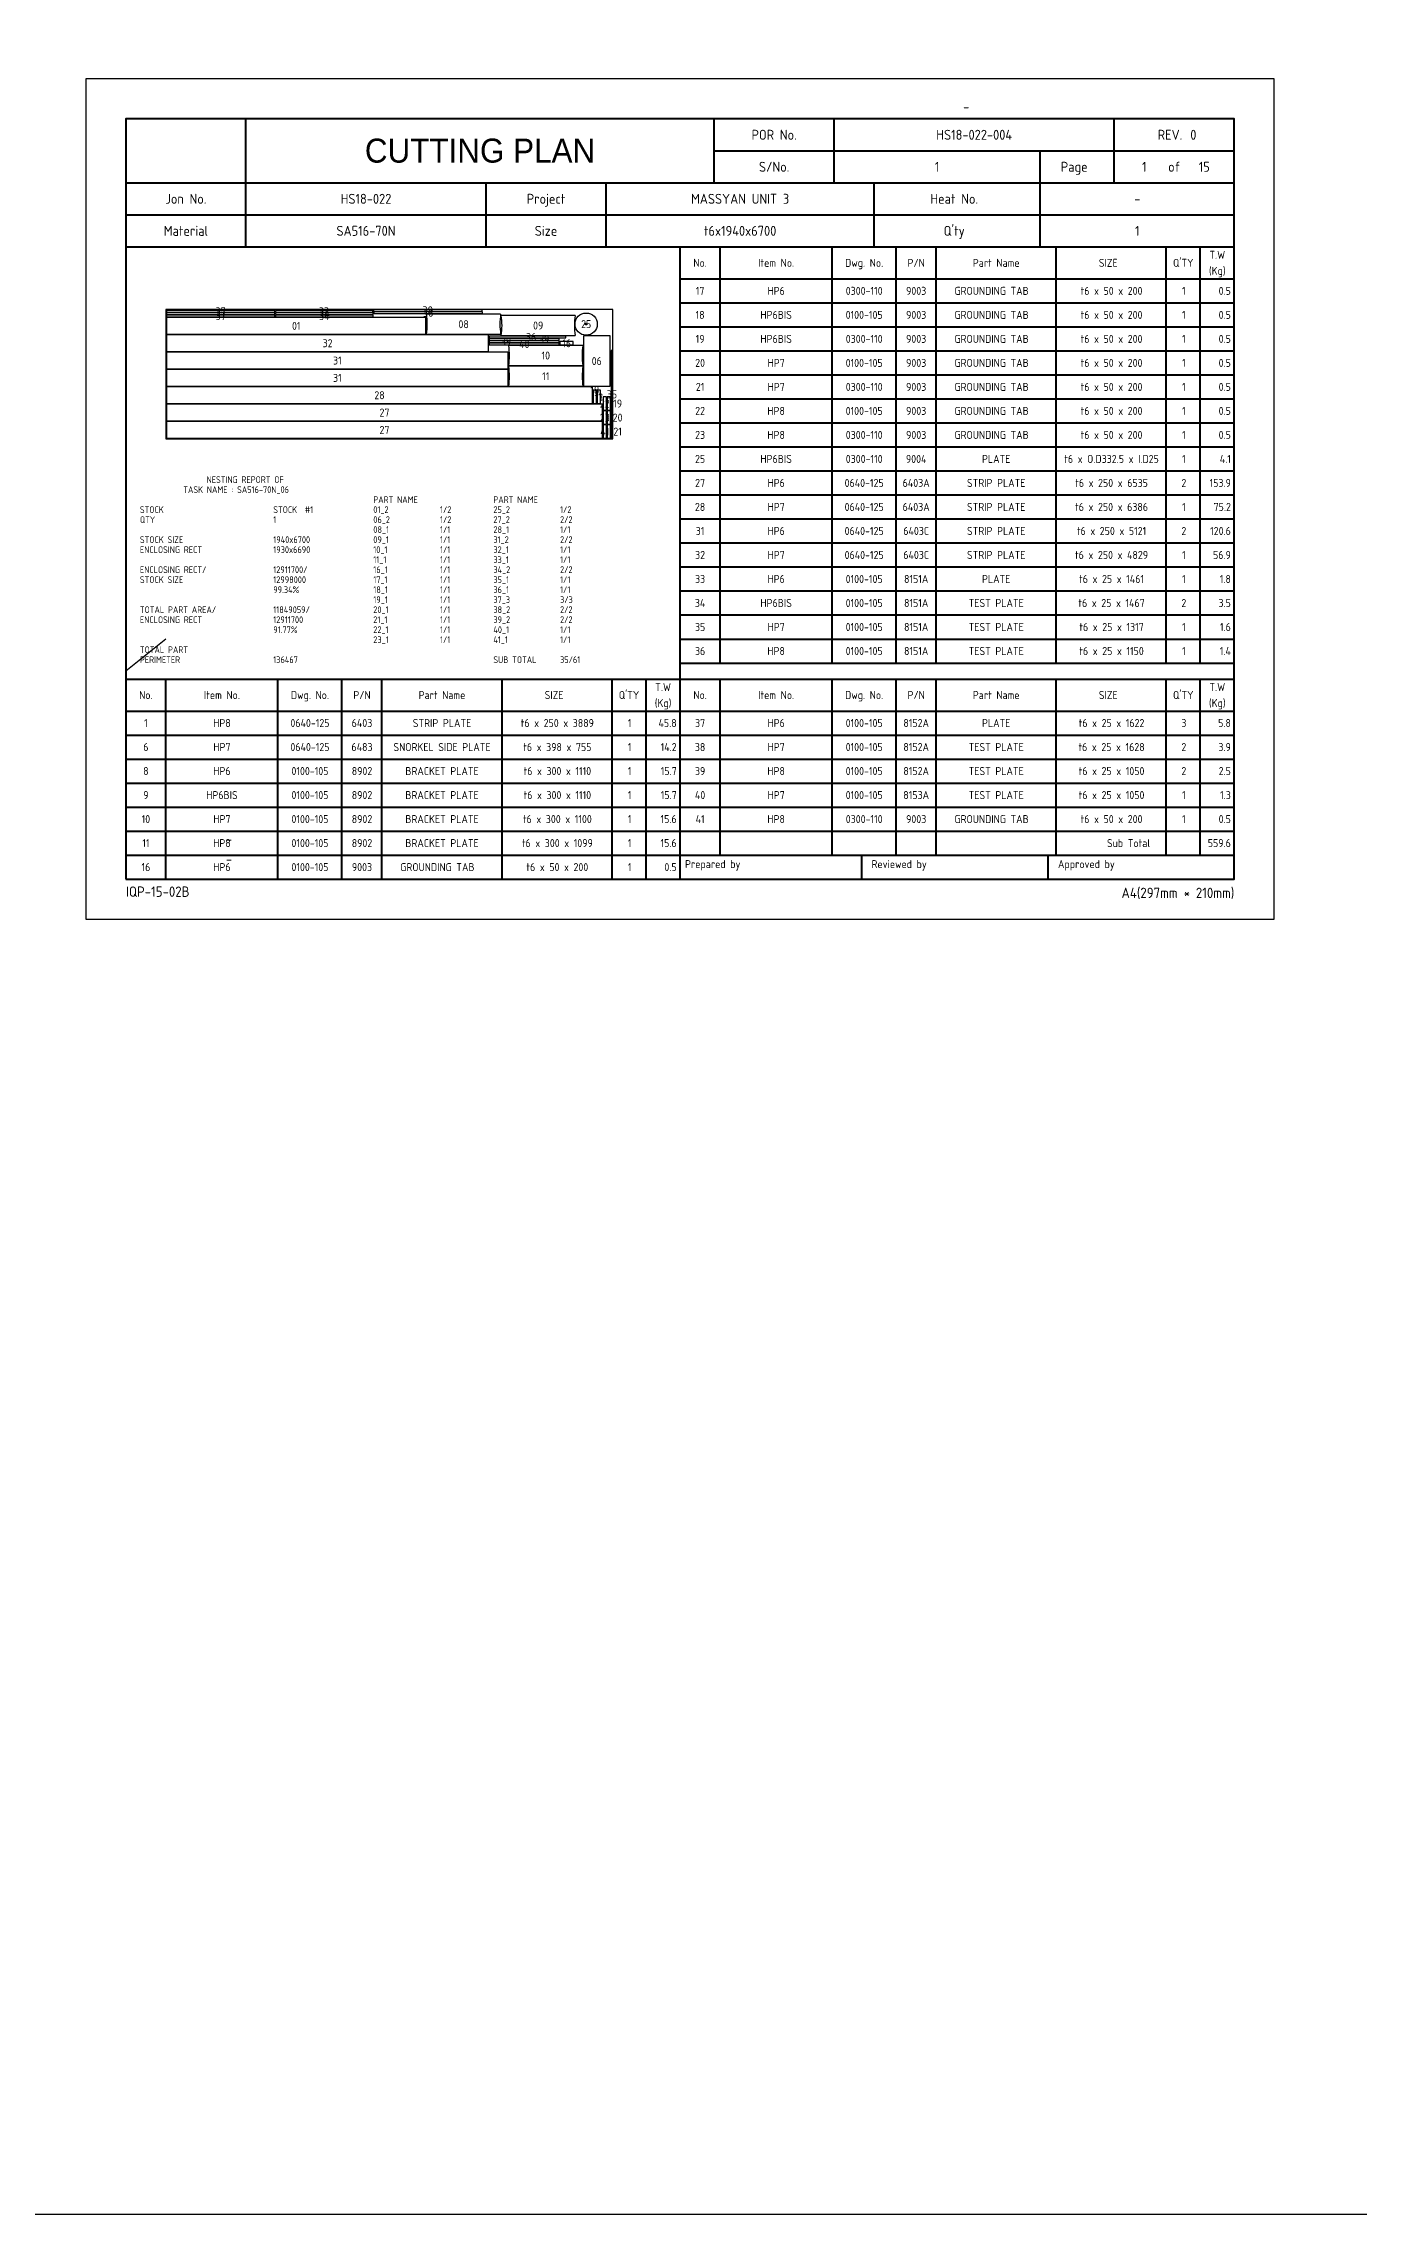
# Model space of a CAD drawing. Header units: millimetres. Extents: x -47360 to 661737, y -45870 to 354580.
# Drawn here: x 499363 to 519084, y -19423 to 13130 of the extents above; entities that cross this region are included whole.
import ezdxf
from ezdxf.enums import TextEntityAlignment as Align

# ---------------------------------------------------------------- set-up
doc = ezdxf.new("R2010")
doc.units = ezdxf.units.MM
doc.header["$LTSCALE"] = 10
doc.linetypes.add('PHANTOM', pattern=[63.5, 31.75, -6.35, 6.35, -6.35, 6.35, -6.35])
for name, color, linetype in [('$ENCL_RECT_RESERVED_LAYER$', 4, 'PHANTOM'), ('01_2  006x3889x250', 7, 'Continuous'), ('06_2  006x755x398', 7, 'Continuous'), ('08_1__006X1110X300', 7, 'Continuous'), ('09_1__006X1110X300', 7, 'Continuous'), ('10_1__006X1110X300', 7, 'Continuous'), ('11_1__006X1110X300', 7, 'Continuous'), ('16_1  006x200x50', 7, 'Continuous'), ('17_1  006x200x50', 7, 'Continuous'), ('18_1  006x200x50', 7, 'Continuous'), ('19_1  006x200x50', 7, 'Continuous'), ('20_1  006x200x50', 7, 'Continuous'), ('21_1  006x200x50', 7, 'Continuous'), ('22_1  006x200x50', 7, 'Continuous'), ('23_1  006x200x50', 7, 'Continuous'), ('25_2  006xO.D332.5xI.D25', 7, 'Continuous'), ('27_2  006x6535x250', 7, 'Continuous'), ('28_1  006x6386x250', 7, 'Continuous'), ('31_2  006x5121x250', 7, 'Continuous'), ('32_1  006x4829x250', 7, 'Continuous'), ('33_1  006x1461x25', 7, 'Continuous'), ('34_2  006x1467x25', 7, 'Continuous'), ('35_1  006x1317x25', 7, 'Continuous'), ('36_1  006x1150x25', 7, 'Continuous'), ('37_3  006x1622x25', 7, 'Continuous'), ('38_2  006x1628x25', 7, 'Continuous'), ('39_2  006x1050x25', 7, 'Continuous'), ('40_1  006x1050x25', 7, 'Continuous'), ('41_1  006x200x50', 7, 'Continuous'), ('PART-LABEL', 6, 'Continuous'), ('STOCK', 3, 'Continuous'), ('SUMMARY', 4, 'Continuous'), ('T', 2, 'Continuous')]:
    doc.layers.add(name, color=color, linetype=linetype)
doc.layers.add('PAGE', color=9, linetype='Continuous', plot=False)
doc.layers.add('TITLE', color=15, linetype='Continuous', lineweight=40)
doc.styles.get("Standard").update_dxf_attribs({"font": 'isocp2.shx', "bigfont": 'whgtxt.shx'})

# ---------------------------------------------------------------- blocks, each defined once
blk = doc.blocks.new('CP00')
at = {"layer": 'PAGE'}
blk.add_line((20, 70), (10, 62), dxfattribs=at)
blk.add_lwpolyline([(0, 0), (297, 0), (297, 210), (0, 210)], close=True, dxfattribs=at)
at = {"layer": 'TITLE'}
for p, q in [((40, 184), (40, 200)), ((157, 184), (157, 200)), ((10, 184), (287, 184)), ((10, 168), (287, 168)), ((10, 60), (287, 60)), ((148.5, 16), (287, 16))]:
    blk.add_line(p, q, dxfattribs=at)
at = {"layer": 'TITLE', "color": 8}
for p, q in [((187, 184), (187, 200)), ((257, 184), (257, 192)), ((40, 168), (40, 184)), ((130, 168), (130, 184)), ((238.5, 168), (238.5, 184)), ((10, 176), (287, 176)), ((20, 10), (20, 60)), ((48, 10), (48, 60)), ((64, 10), (64, 60)), ((74, 10), (74, 60)), ((104, 10), (104, 60)), ((131.5, 10), (131.5, 60)), ((140, 10), (140, 60)), ((158.5, 16), (158.5, 60)), ((186.5, 16), (186.5, 60)), ((202.5, 16), (202.5, 60)), ((212.5, 16), (212.5, 60)), ((242.5, 16), (242.5, 60)), ((270, 16), (270, 60)), ((278.5, 16), (278.5, 60)), ((10, 52), (287, 52)), ((10, 46), (287, 46)), ((10, 40), (287, 40)), ((10, 34), (287, 34)), ((10, 28), (287, 28)), ((10, 22), (287, 22)), ((10, 16), (148.5, 16)), ((193.8, 16), (193.8, 10)), ((240.4, 16), (240.4, 10))]:
    blk.add_line(p, q, dxfattribs=at)
at = {"layer": 'TITLE', "color": 9}
for p, q in [((257, 192), (257, 200)), ((157, 192), (287, 192)), ((238.5, 184), (238.5, 192)), ((100, 168), (100, 184)), ((197, 168), (197, 184)), ((148.5, 10), (148.5, 60))]:
    blk.add_line(p, q, dxfattribs=at)
at = {"layer": 'TITLE', "color": 15}
blk.add_lwpolyline([(10, 10), (287, 10), (287, 200), (10, 200)], close=True, dxfattribs=at)
at = {"layer": 'PAGE', "color": 2}
blk.add_attdef('ATT_NESTINGPLANNO', text='', height=2.5, dxfattribs=at).set_placement((220, 203), align=Align.MIDDLE_CENTER)
for tag, p in [('ATT_OWNERITEMNO', (35, 7.09)), ('ATT_PARTNAME', (35, 2.09))]:
    blk.add_attdef(tag, text='', height=2.5, dxfattribs=at).set_placement(p, align=Align.MIDDLE_LEFT)
at = {"layer": 'TITLE', "color": 2}
for s, height, p in [('POR No.', 2.5, (172, 196)), ('S/No.', 2.5, (172, 188)), ('Page', 2.5, (247, 188)), ('of', 2.5, (272, 188)), ('Jon No.', 2.5, (25, 180)), ('Project', 2.5, (115, 180)), ('Heat No.', 2.5, (217, 180)), ('-', 2.5, (262.75, 180)), ("Q'ty", 2.5, (217, 172)), ('Material', 2.5, (25, 172)), ('Size', 2.5, (115, 172)), ('No.', 2, (15, 56)), ('Item No.', 2, (34, 56)), ('Dwg. No.', 2, (56, 56)), ('P/N', 2, (69, 56)), ('Part Name', 2, (89, 56)), ('SIZE', 2, (117, 56)), ("Q'TY", 2, (135.75, 56)), ('(Kg)', 2, (144.25, 54)), ('T.W', 2, (144.25, 58)), ('No.', 2, (153.5, 56)), ('Item No.', 2, (172.5, 56)), ('Dwg. No.', 2, (194.5, 56)), ('P/N', 2, (207.5, 56)), ('Part Name', 2, (227.5, 56)), ('SIZE', 2, (255.5, 56)), ("Q'TY", 2, (274.25, 56)), ('(Kg)', 2, (282.75, 54)), ('T.W', 2, (282.75, 58))]:
    blk.add_text(s, height=height, dxfattribs=at).set_placement(p, align=Align.MIDDLE_CENTER)
blk.add_text('REV.', height=2.5, dxfattribs=at).set_placement((274, 196), align=Align.MIDDLE_RIGHT)
blk.add_text('0', height=2.5, dxfattribs=at).set_placement((276, 196), align=Align.MIDDLE_LEFT)
for s, height, p in [('Prepared by', 2, (149.73, 12.75)), ('Reviewed by', 2, (196.33, 12.75)), ('Approved by', 2, (242.93, 12.75)), ('IQP-15-02B', 2.594, (10, 5.57))]:
    blk.add_text(s, height=height, dxfattribs=at).set_placement(p)
blk.add_text('A4(297mm * 210mm)', height=2.5936, dxfattribs=at).set_placement((287, 5.26), align=Align.RIGHT)
at = {"layer": 'TITLE', "color": 3, "insert": (98.5, 192), "char_height": 6, "width": 59.896, "attachment_point": 5}
blk.add_mtext('{\\fHYHeadLine-Medium|b0|i0|c129|p18;CUTTING PLAN}', dxfattribs=at)
at = {"layer": 'TITLE', "color": 2}
for tag, height, p in [('ATT_PORNO', 2.5, (222, 196)), ('ATT_CUTTINGPLANNO', 2.5, (212.75, 188)), ('ATT_PAGENO', 2.5, (264.5, 188)), ('ATT_PAGESUBTOTAL', 2.5, (279.5, 188)), ('ATT_WONO', 2.5, (70, 180)), ('ATT_PROJECT', 2.5, (163.5, 180)), ('ATT_PORWEIGHT', 2, (278.5, 89)), ('ATT_NETWEIGHT', 2, (278.5, 83)), ('ATT_SAVEWEIGHT', 2, (278.5, 77)), ('ATT_SCRAPWEIGHT', 2, (278.5, 71)), ('ATT_CUTTING', 2, (278.5, 65))]:
    blk.add_attdef(tag, text='', height=height, dxfattribs=at).set_placement(p, align=Align.MIDDLE_CENTER)
at = {"layer": 'TITLE', "color": 3}
for tag, p in [('ATT_MATERIAL', (70, 172)), ('ATT_SIZE', (163.5, 172)), ('ATT_QTY', (262.75, 172))]:
    blk.add_attdef(tag, text='', height=2.5, dxfattribs=at).set_placement(p, align=Align.MIDDLE_CENTER)

msp = doc.modelspace()

# ---------------------------------------------------------------- linework, layer by layer
at = {"layer": '$ENCL_RECT_RESERVED_LAYER$'}
msp.add_lwpolyline([(501210, 7210), (507900, 7210), (507900, 9140), (501210, 9140)], close=True, dxfattribs=at)
at = {"layer": '01_2  006x3889x250'}
for p, q in [((505099, 9020), (501210, 9020)), ((501210, 9020), (501210, 8770)), ((505099, 8770), (505099, 9020)), ((501210, 8770), (505099, 8770))]:
    msp.add_line(p, q, dxfattribs=at)
at = {"layer": '06_2  006x755x398'}
for p, q in [((507461.49, 8745), (507461.49, 7990)), ((507859.49, 8745), (507461.49, 8745)), ((507859.49, 7990), (507859.49, 8745)), ((507461.49, 7990), (507859.49, 7990))]:
    msp.add_line(p, q, dxfattribs=at)
at = {"layer": '08_1__006X1110X300'}
for p, q in [((506219.25, 9070), (505109.25, 9070)), ((505109.25, 8770), (506219.25, 8770))]:
    msp.add_line(p, q, dxfattribs=at)
for centre, start, end in [((504047.79, 8920), 351.956472, 8.043528), ((507280.7, 8920), 171.956472, 188.043528)]:
    msp.add_arc(centre, 1072, start, end, dxfattribs=at)
at = {"layer": '09_1__006X1110X300'}
for p, q in [((507337.24, 9050.07), (506227.24, 9050.07)), ((506227.23, 8750.07), (507337.24, 8750.07))]:
    msp.add_line(p, q, dxfattribs=at)
for centre, start, end in [((505345.37, 8900.07), 350.34638, 9.653015), ((508219.1, 8900.07), 170.346985, 189.65362)]:
    msp.add_arc(centre, 894.53, start, end, dxfattribs=at)
at = {"layer": '10_1__006X1110X300'}
for p, q in [((507451.25, 8600), (506341.25, 8600.07)), ((506341.23, 8300.07), (507451.23, 8300))]:
    msp.add_line(p, q, dxfattribs=at)
for centre, start, end in [((505241.43, 8450.13), 352.230238, 7.763106), ((508551.06, 8449.94), 172.230238, 187.763106)]:
    msp.add_arc(centre, 1110, start, end, dxfattribs=at)
at = {"layer": '11_1__006X1110X300'}
for p, q in [((507451.22, 8290), (506341.22, 8290)), ((506341.22, 7990), (507451.22, 7990))]:
    msp.add_line(p, q, dxfattribs=at)
for centre, start, end in [((505144.58, 8140), 352.855156, 7.144844), ((508647.85, 8140), 172.855156, 187.144844)]:
    msp.add_arc(centre, 1206, start, end, dxfattribs=at)
at = {"layer": '16_1  006x200x50'}
for p, q in [((507309, 8660.02), (507109, 8660.02)), ((507109, 8660.02), (507109, 8610.02)), ((507109, 8610.02), (507309, 8610.02)), ((507309, 8610.02), (507309, 8660.02))]:
    msp.add_line(p, q, dxfattribs=at)
at = {"layer": '17_1  006x200x50'}
for p, q in [((507666, 7930), (507666, 7730)), ((507716, 7930), (507666, 7930)), ((507716, 7730), (507716, 7930)), ((507666, 7730), (507716, 7730))]:
    msp.add_line(p, q, dxfattribs=at)
at = {"layer": '18_1  006x200x50'}
for p, q in [((507606, 7930), (507606, 7730)), ((507656, 7930), (507606, 7930)), ((507656, 7730), (507656, 7930)), ((507606, 7730), (507656, 7730))]:
    msp.add_line(p, q, dxfattribs=at)
at = {"layer": '19_1  006x200x50'}
for p, q in [((507865, 7830), (507815, 7830)), ((507815, 7830), (507815, 7630)), ((507865, 7630), (507865, 7830)), ((507815, 7630), (507865, 7630))]:
    msp.add_line(p, q, dxfattribs=at)
at = {"layer": '20_1  006x200x50'}
for p, q in [((507865, 7620), (507815, 7620)), ((507815, 7620), (507815, 7420)), ((507865, 7420), (507865, 7620)), ((507815, 7420), (507865, 7420))]:
    msp.add_line(p, q, dxfattribs=at)
at = {"layer": '21_1  006x200x50'}
for p, q in [((507865, 7410), (507815, 7410)), ((507815, 7410), (507815, 7210)), ((507815, 7210), (507865, 7210)), ((507865, 7210), (507865, 7410))]:
    msp.add_line(p, q, dxfattribs=at)
at = {"layer": '22_1  006x200x50'}
for p, q in [((507805, 7830), (507755, 7830)), ((507755, 7830), (507755, 7630)), ((507805, 7630), (507805, 7830)), ((507755, 7630), (507805, 7630))]:
    msp.add_line(p, q, dxfattribs=at)
at = {"layer": '23_1  006x200x50'}
for p, q in [((507805, 7620), (507755, 7620)), ((507755, 7620), (507755, 7420)), ((507805, 7420), (507805, 7620)), ((507755, 7420), (507805, 7420))]:
    msp.add_line(p, q, dxfattribs=at)
at = {"layer": '25_2  006xO.D332.5xI.D25'}
for radius in [166.25, 12.5]:
    msp.add_circle((507501.64, 8921.25), radius, dxfattribs=at)
at = {"layer": '27_2  006x6535x250'}
for p, q in [((507745, 7720), (501210, 7720)), ((501210, 7720), (501210, 7470)), ((507745, 7470), (507745, 7720)), ((501210, 7470), (507745, 7470)), ((507745, 7460), (501210, 7460)), ((501210, 7460), (501210, 7210)), ((501210, 7210), (507745, 7210)), ((507745, 7210), (507745, 7460))]:
    msp.add_line(p, q, dxfattribs=at)
at = {"layer": '28_1  006x6386x250'}
for p, q in [((507596, 7980), (501210, 7980)), ((501210, 7980), (501210, 7730)), ((507596, 7730), (507596, 7980)), ((501210, 7730), (507596, 7730))]:
    msp.add_line(p, q, dxfattribs=at)
at = {"layer": '31_2  006x5121x250'}
for p, q in [((506331, 8500), (501210, 8500)), ((501210, 8500), (501210, 8250)), ((506331, 8250), (506331, 8500)), ((501210, 8250), (506331, 8250)), ((506331, 8240), (501210, 8240)), ((501210, 8240), (501210, 7990)), ((506331, 7990), (506331, 8240)), ((501210, 7990), (506331, 7990))]:
    msp.add_line(p, q, dxfattribs=at)
at = {"layer": '32_1  006x4829x250'}
for p, q in [((506039, 8760), (501210, 8760)), ((501210, 8760), (501210, 8510)), ((501210, 8510), (506039, 8510)), ((506039, 8510), (506039, 8760))]:
    msp.add_line(p, q, dxfattribs=at)
at = {"layer": '33_1  006x1461x25'}
for p, q in [((504303, 9125), (502842, 9125)), ((502842, 9125), (502842, 9100)), ((504303, 9100), (504303, 9125)), ((502842, 9100), (504303, 9100))]:
    msp.add_line(p, q, dxfattribs=at)
at = {"layer": '34_2  006x1467x25'}
for p, q in [((504309, 9090), (502842, 9090)), ((502842, 9090), (502842, 9065)), ((502842, 9065), (504309, 9065)), ((504309, 9055), (502842, 9055)), ((502842, 9055), (502842, 9030)), ((502842, 9030), (504309, 9030)), ((504309, 9065), (504309, 9090)), ((504309, 9030), (504309, 9055))]:
    msp.add_line(p, q, dxfattribs=at)
at = {"layer": '35_1  006x1317x25'}
for p, q in [((507875, 8527), (507875, 7210)), ((507900, 8527), (507875, 8527)), ((507900, 7210), (507900, 8527)), ((507875, 7210), (507900, 7210))]:
    msp.add_line(p, q, dxfattribs=at)
at = {"layer": '36_1  006x1150x25'}
for p, q in [((507199, 8740.07), (506049, 8740.07)), ((506049, 8740.07), (506049, 8715.07)), ((506049, 8715.07), (507199, 8715.07)), ((507199, 8715.07), (507199, 8740.07))]:
    msp.add_line(p, q, dxfattribs=at)
at = {"layer": '37_3  006x1622x25'}
for p, q in [((502832, 9125), (501210, 9125)), ((501210, 9125), (501210, 9100)), ((502832, 9100), (502832, 9125)), ((501210, 9100), (502832, 9100)), ((502832, 9090), (501210, 9090)), ((501210, 9090), (501210, 9065)), ((501210, 9065), (502832, 9065)), ((502832, 9055), (501210, 9055)), ((501210, 9055), (501210, 9030)), ((501210, 9030), (502832, 9030)), ((502832, 9065), (502832, 9090)), ((502832, 9030), (502832, 9055))]:
    msp.add_line(p, q, dxfattribs=at)
at = {"layer": '38_2  006x1628x25'}
for p, q in [((505941, 9140), (504313, 9140)), ((504313, 9140), (504313, 9115)), ((504313, 9115), (505941, 9115)), ((505941, 9115), (505941, 9140)), ((505947, 9105), (504319, 9105)), ((504319, 9105), (504319, 9080)), ((504319, 9080), (505947, 9080)), ((505947, 9080), (505947, 9105))]:
    msp.add_line(p, q, dxfattribs=at)
at = {"layer": '39_2  006x1050x25'}
for p, q in [((507099, 8705.07), (506049, 8705.07)), ((506049, 8705.07), (506049, 8680.07)), ((506049, 8680.07), (507099, 8680.07)), ((507099, 8670.07), (506049, 8670.07)), ((506049, 8670.07), (506049, 8645.07)), ((506049, 8645.07), (507099, 8645.07)), ((507099, 8680.07), (507099, 8705.07)), ((507099, 8645.07), (507099, 8670.07))]:
    msp.add_line(p, q, dxfattribs=at)
at = {"layer": '40_1  006x1050x25'}
for p, q in [((507099, 8635.07), (506049, 8635.07)), ((506049, 8635.07), (506049, 8610.07)), ((506049, 8610.07), (507099, 8610.07)), ((507099, 8610.07), (507099, 8635.07))]:
    msp.add_line(p, q, dxfattribs=at)
at = {"layer": '41_1  006x200x50'}
for p, q in [((507805, 7410), (507755, 7410)), ((507755, 7410), (507755, 7210)), ((507755, 7210), (507805, 7210)), ((507805, 7210), (507805, 7410))]:
    msp.add_line(p, q, dxfattribs=at)
at = {"layer": 'STOCK'}
msp.add_lwpolyline([(501200, 7200), (507900, 7200), (507900, 9140), (501200, 9140)], close=True, dxfattribs=at)
at = {"layer": 'T'}
msp.add_lwpolyline([(475137.49, 263947.79), (597933.7, 263947.79), (597933.7, -19423.43), (475137.49, -19423.43)], close=True, dxfattribs=at)
at = {"layer": 'TITLE'}
for p, q in [((508910, 3600), (508910, 10080)), ((508910, 3840), (517220, 3840))]:
    msp.add_line(p, q, dxfattribs=at)
at = {"layer": 'TITLE', "color": 8}
for p, q in [((509510, 3840), (509510, 10080)), ((511190, 3840), (511190, 10080)), ((512150, 3840), (512150, 10080)), ((512750, 3840), (512750, 10080)), ((514550, 3840), (514550, 10080)), ((516200, 3840), (516200, 10080)), ((516710, 3840), (516710, 10080)), ((508910, 9600), (517220, 9600)), ((508910, 9240), (517220, 9240)), ((508910, 8880), (517220, 8880)), ((508910, 8520), (517220, 8520)), ((508910, 8160), (517220, 8160)), ((508910, 7800), (517220, 7800)), ((508910, 7440), (517220, 7440)), ((508910, 7080), (517220, 7080)), ((508910, 6720), (517220, 6720)), ((508910, 6360), (517220, 6360)), ((508910, 6000), (517220, 6000)), ((508910, 5640), (517220, 5640)), ((508910, 5280), (517220, 5280)), ((508910, 4920), (517220, 4920)), ((508910, 4560), (517220, 4560)), ((508910, 4200), (517220, 4200))]:
    msp.add_line(p, q, dxfattribs=at)

# ---------------------------------------------------------------- block references
ref = msp.add_blockref('CP00', (500000, 0), dxfattribs=dict(xscale=60, yscale=60, zscale=60))
ref.add_attrib('ATT_WONO', 'HS18-022', dxfattribs={"layer": 'TITLE', "color": 2, "height": 150}).set_placement((504200, 10800), align=Align.MIDDLE_CENTER)
ref.add_attrib('ATT_PROJECT', 'MASSYAN UNIT 3', dxfattribs={"layer": 'TITLE', "color": 2, "height": 150}).set_placement((509810, 10800), align=Align.MIDDLE_CENTER)
ref.add_attrib('ATT_PORNO', 'HS18-022-004', dxfattribs={"layer": 'TITLE', "color": 2, "height": 150}).set_placement((513320, 11760), align=Align.MIDDLE_CENTER)
ref.add_attrib('ATT_OWNERITEMNO', '-', dxfattribs={"layer": 'PAGE', "color": 2, "height": 150}).set_placement((502100, 1200), align=Align.MIDDLE_LEFT)
ref.add_attrib('ATT_PARTNAME', '-', dxfattribs={"layer": 'PAGE', "color": 2, "height": 150}).set_placement((502100, 900), align=Align.MIDDLE_LEFT)
ref.add_attrib('ATT_MATERIAL', 'SA516-70N', dxfattribs={"layer": 'TITLE', "color": 3, "height": 150}).set_placement((504200, 10320), align=Align.MIDDLE_CENTER)
ref.add_attrib('ATT_SIZE', 't6x1940x6700', dxfattribs={"layer": 'TITLE', "color": 3, "height": 150}).set_placement((509810, 10320), align=Align.MIDDLE_CENTER)
ref.add_attrib('ATT_QTY', '1', dxfattribs={"layer": 'TITLE', "color": 3, "height": 150}).set_placement((515765, 10320), align=Align.MIDDLE_CENTER)
ref.add_attrib('ATT_NESTINGPLANNO', '-', dxfattribs={"layer": 'PAGE', "color": 2, "height": 150}).set_placement((513200, 12180), align=Align.MIDDLE_CENTER)
ref.add_attrib('ATT_CUTTINGPLANNO', '1', dxfattribs={"layer": 'TITLE', "color": 2, "height": 150}).set_placement((512765, 11280), align=Align.MIDDLE_CENTER)
ref.add_attrib('ATT_PAGENO', '1', dxfattribs={"layer": 'TITLE', "color": 2, "height": 150}).set_placement((515870, 11280), align=Align.MIDDLE_CENTER)
ref.add_attrib('ATT_PAGESUBTOTAL', '15', dxfattribs={"layer": 'TITLE', "color": 2, "height": 150}).set_placement((516770, 11280), align=Align.MIDDLE_CENTER)

# ---------------------------------------------------------------- texts
at = {"layer": 'PART-LABEL'}
for s, p in [('37', (502021, 9112.5)), ('37', (502021, 9077.5)), ('33', (503572.5, 9112.5)), ('34', (503575.5, 9077.5)), ('38', (505127, 9127.5)), ('38', (505133, 9092.5)), ('37', (502021, 9042.5)), ('01', (503154.5, 8895)), ('34', (503575.5, 9042.5)), ('08', (505664.25, 8920)), ('09', (506782.24, 8900.07)), ('25', (507501.64, 8921.25)), ('32', (503624.5, 8635)), ('39', (506300.06, 8657.57)), ('40', (506574, 8622.57)), ('36', (506676.36, 8727.57)), ('39', (506871.63, 8692.57)), ('10', (506896.24, 8450.03)), ('16', (507209, 8635.02)), ('31', (503770.5, 8375)), ('31', (503770.5, 8115)), ('11', (506896.22, 8140)), ('06', (507660.49, 8367.5)), ('28', (504403, 7855)), ('18', (507631, 7931.21)), ('17', (507691, 7816.14)), ('35', (507887.5, 7868.5)), ('27', (504477.5, 7595)), ('23', (507780, 7520)), ('22', (507780, 7730)), ('20', (507973.19, 7520)), ('19', (507973.19, 7730)), ('27', (504477.5, 7335)), ('41', (507780, 7310)), ('21', (507973.19, 7310))]:
    msp.add_text(s, height=120, dxfattribs=at).set_placement(p, align=Align.MIDDLE_CENTER)
at = {"layer": 'SUMMARY'}
for s, p in [('NESTING REPORT OF', (501810, 6540)), ('STOCK ', (500810, 6090)), ('TASK NAME : SA516-70N_06', (501460, 6390)), ('STOCK  #1', (502810, 6090)), ('01_2', (504310, 6090)), ('PART NAME', (504310, 6240)), ('1/2', (505310, 6090)), ('25_2', (506110, 6090)), ('PART NAME', (506110, 6240)), ('1/2', (507110, 6090)), ('QTY', (500810, 5940)), ('1', (502810, 5940)), ('06_2', (504310, 5940)), ('08_1', (504310, 5790)), ('1/2', (505310, 5940)), ('1/1', (505310, 5790)), ('27_2', (506110, 5940)), ('28_1', (506110, 5790)), ('1/1', (507110, 5790)), ('2/2', (507110, 5940)), ('STOCK SIZE', (500810, 5640)), ('ENCLOSING RECT', (500810, 5490)), ('1940x6700', (502810, 5640)), ('1930x6690', (502810, 5490)), ('10_1', (504310, 5490)), ('09_1', (504310, 5640)), ('1/1', (505310, 5640)), ('1/1', (505310, 5490)), ('31_2', (506110, 5640)), ('32_1', (506110, 5490)), ('1/1', (507110, 5490)), ('2/2', (507110, 5640)), ('ENCLOSING RECT/', (500810, 5190)), ('12911700/', (502810, 5190)), ('11_1', (504310, 5340)), ('16_1', (504310, 5190)), ('1/1', (505310, 5340)), ('1/1', (505310, 5190)), ('33_1', (506110, 5340)), ('34_2', (506110, 5190)), ('1/1', (507110, 5340)), ('2/2', (507110, 5190)), ('STOCK SIZE', (500810, 5040)), ('12998000', (502810, 5040)), ('99.34%', (502810, 4890)), ('17_1', (504310, 5040)), ('18_1', (504310, 4890)), ('1/1', (505310, 5040)), ('1/1', (505310, 4890)), ('35_1', (506110, 5040)), ('36_1', (506110, 4890)), ('1/1', (507110, 5040)), ('1/1', (507110, 4890)), ('TOTAL PART AREA/', (500810, 4590)), ('11849059/', (502810, 4590)), ('19_1', (504310, 4740)), ('20_1', (504310, 4590)), ('1/1', (505310, 4740)), ('1/1', (505310, 4590)), ('37_3', (506110, 4740)), ('38_2', (506110, 4590)), ('3/3', (507110, 4740)), ('2/2', (507110, 4590)), ('ENCLOSING RECT', (500810, 4440)), ('12911700', (502810, 4440)), ('91.77%', (502810, 4290)), ('21_1', (504310, 4440)), ('22_1', (504310, 4290)), ('23_1', (504310, 4140)), ('1/1', (505310, 4440)), ('1/1', (505310, 4290)), ('1/1', (505310, 4140)), ('39_2', (506110, 4440)), ('40_1', (506110, 4290)), ('41_1', (506110, 4140)), ('1/1', (507110, 4290)), ('1/1', (507110, 4140)), ('2/2', (507110, 4440)), ('TOTAL PART', (500810, 3990)), ('PERIMETER', (500810, 3840)), ('136467', (502810, 3840)), ('SUB TOTAL', (506110, 3840)), ('35/61', (507110, 3840))]:
    msp.add_text(s, height=100, dxfattribs=at).set_placement(p)
at = {"layer": 'T'}
for s, p in [('17', (509210, 9360)), ('HP6', (510350, 9360)), ('0300-110', (511670, 9360)), ('9003', (512450, 9360)), ('GROUNDING TAB  ', (513650, 9360)), ('t6 x 50 x 200', (515379.49, 9360)), ('1', (516463.97, 9360)), ('18', (509210, 9000)), ('HP6BIS', (510350, 9000)), ('0100-105', (511670, 9000)), ('9003', (512450, 9000)), ('GROUNDING TAB  ', (513650, 9000)), ('t6 x 50 x 200', (515379.49, 9000)), ('1', (516463.97, 9000)), ('19', (509210, 8640)), ('HP6BIS', (510350, 8640)), ('0300-110', (511670, 8640)), ('9003', (512450, 8640)), ('GROUNDING TAB  ', (513650, 8640)), ('t6 x 50 x 200', (515379.49, 8640)), ('1', (516463.97, 8640)), ('20', (509210, 8280)), ('HP7', (510350, 8280)), ('0100-105', (511670, 8280)), ('9003', (512450, 8280)), ('GROUNDING TAB  ', (513650, 8280)), ('t6 x 50 x 200', (515379.49, 8280)), ('1', (516463.97, 8280)), ('21', (509210, 7920)), ('HP7', (510350, 7920)), ('0300-110', (511670, 7920)), ('9003', (512450, 7920)), ('GROUNDING TAB  ', (513650, 7920)), ('t6 x 50 x 200', (515379.49, 7920)), ('1', (516463.97, 7920)), ('22', (509210, 7560)), ('HP8', (510350, 7560)), ('0100-105', (511670, 7560)), ('9003', (512450, 7560)), ('GROUNDING TAB  ', (513650, 7560)), ('t6 x 50 x 200', (515379.49, 7560)), ('1', (516463.97, 7560)), ('23', (509210, 7200)), ('HP8', (510350, 7200)), ('0300-110', (511670, 7200)), ('9003', (512450, 7200)), ('GROUNDING TAB  ', (513650, 7200)), ('t6 x 50 x 200', (515379.49, 7200)), ('1', (516463.97, 7200)), ('25', (509210, 6840)), ('HP6BIS', (510350, 6840)), ('0300-110', (511670, 6840)), ('9004', (512450, 6840)), ('PLATE', (513650, 6840)), ('t6 x O.D332.5 x I.D25', (515379.49, 6840)), ('1', (516463.97, 6840)), ('27', (509210, 6480)), ('HP6', (510350, 6480)), ('0640-125', (511670, 6480)), ('6403A', (512450, 6480)), ('STRIP PLATE', (513650, 6480)), ('t6 x 250 x 6535', (515379.49, 6480)), ('2', (516463.97, 6480)), ('28', (509210, 6120)), ('HP7', (510350, 6120)), ('0640-125', (511670, 6120)), ('6403A', (512450, 6120)), ('STRIP PLATE', (513650, 6120)), ('t6 x 250 x 6386', (515379.49, 6120)), ('1', (516463.97, 6120)), ('31', (509210, 5760)), ('HP6', (510350, 5760)), ('0640-125', (511670, 5760)), ('6403C', (512450, 5760)), ('STRIP PLATE', (513650, 5760)), ('t6 x 250 x 5121', (515379.49, 5760)), ('2', (516463.97, 5760)), ('32', (509210, 5400)), ('HP7', (510350, 5400)), ('0640-125', (511670, 5400)), ('6403C', (512450, 5400)), ('STRIP PLATE', (513650, 5400)), ('t6 x 250 x 4829', (515379.49, 5400)), ('1', (516463.97, 5400)), ('33', (509210, 5040)), ('HP6', (510350, 5040)), ('0100-105', (511670, 5040)), ('8151A', (512450, 5040)), ('PLATE', (513650, 5040)), ('t6 x 25 x 1461', (515379.49, 5040)), ('1', (516463.97, 5040)), ('34', (509210, 4680)), ('HP6BIS', (510350, 4680)), ('0100-105', (511670, 4680)), ('8151A', (512450, 4680)), ('TEST PLATE', (513650, 4680)), ('t6 x 25 x 1467', (515379.49, 4680)), ('2', (516463.97, 4680)), ('35', (509210, 4320)), ('HP7', (510350, 4320)), ('0100-105', (511670, 4320)), ('8151A', (512450, 4320)), ('TEST PLATE', (513650, 4320)), ('t6 x 25 x 1317', (515379.49, 4320)), ('1', (516463.97, 4320)), ('36', (509210, 3960)), ('HP8', (510350, 3960)), ('0100-105', (511670, 3960)), ('8151A', (512450, 3960)), ('TEST PLATE', (513650, 3960)), ('t6 x 25 x 1150', (515379.49, 3960)), ('1', (516463.97, 3960)), ('1', (500900, 2880)), ('HP8', (502040, 2880)), ('0640-125', (503360, 2880)), ('6403', (504140, 2880)), ('STRIP PLATE', (505340, 2880)), ('t6 x 250 x 3889', (507069.49, 2880)), ('1', (508153.97, 2880)), ('37', (509210, 2880)), ('HP6', (510350, 2880)), ('0100-105', (511670, 2880)), ('8152A', (512450, 2880)), ('PLATE', (513650, 2880)), ('t6 x 25 x 1622', (515379.49, 2880)), ('3', (516463.97, 2880)), ('6', (500900, 2520)), ('HP7', (502040, 2520)), ('0640-125', (503360, 2520)), ('6483', (504140, 2520)), ('SNORKEL SIDE PLATE', (505340, 2520)), ('t6 x 398 x 755', (507069.49, 2520)), ('1', (508153.97, 2520)), ('38', (509210, 2520)), ('HP7', (510350, 2520)), ('0100-105', (511670, 2520)), ('8152A', (512450, 2520)), ('TEST PLATE', (513650, 2520)), ('t6 x 25 x 1628', (515379.49, 2520)), ('2', (516463.97, 2520)), ('8', (500900, 2160)), ('HP6', (502040, 2160)), ('0100-105', (503360, 2160)), ('8902', (504140, 2160)), ('BRACKET PLATE', (505340, 2160)), ('t6 x 300 x 1110', (507069.49, 2160)), ('1', (508153.97, 2160)), ('39', (509210, 2160)), ('HP8', (510350, 2160)), ('0100-105', (511670, 2160)), ('8152A', (512450, 2160)), ('TEST PLATE', (513650, 2160)), ('t6 x 25 x 1050', (515379.49, 2160)), ('2', (516463.97, 2160)), ('9', (500900, 1800)), ('HP6BIS', (502040, 1800)), ('0100-105', (503360, 1800)), ('8902', (504140, 1800)), ('BRACKET PLATE', (505340, 1800)), ('t6 x 300 x 1110', (507069.49, 1800)), ('1', (508153.97, 1800)), ('40', (509210, 1800)), ('HP7', (510350, 1800)), ('0100-105', (511670, 1800)), ('8153A', (512450, 1800)), ('TEST PLATE', (513650, 1800)), ('t6 x 25 x 1050', (515379.49, 1800)), ('1', (516463.97, 1800)), ('10', (500900, 1440)), ('HP7', (502040, 1440)), ('0100-105', (503360, 1440)), ('8902', (504140, 1440)), ('BRACKET PLATE', (505340, 1440)), ('t6 x 300 x 1100', (507069.49, 1440)), ('1', (508153.97, 1440)), ('41', (509210, 1440)), ('HP8', (510350, 1440)), ('0300-110', (511670, 1440)), ('9003', (512450, 1440)), ('GROUNDING TAB  ', (513650, 1440)), ('t6 x 50 x 200', (515379.49, 1440)), ('1', (516463.97, 1440)), ('11', (500900, 1080)), ('HP8', (502040, 1080)), ('0100-105', (503360, 1080)), ('8902', (504140, 1080)), ('BRACKET PLATE', (505340, 1080)), ('t6 x 300 x 1099', (507069.49, 1080)), ('1', (508153.97, 1080)), ('Sub Total', (515634.49, 1080)), ('16', (500900, 720)), ('HP6', (502040, 720)), ('0100-105', (503360, 720)), ('9003', (504140, 720)), ('GROUNDING TAB  ', (505340, 720)), ('t6 x 50 x 200', (507069.49, 720)), ('1', (508153.97, 720))]:
    msp.add_text(s, height=120, dxfattribs=at).set_placement(p, align=Align.CENTER)
for s, p in [('0.5', (517168.97, 9360)), ('0.5', (517168.97, 9000)), ('0.5', (517168.97, 8640)), ('0.5', (517168.97, 8280)), ('0.5', (517168.97, 7920)), ('0.5', (517168.97, 7560)), ('0.5', (517168.97, 7200)), ('4.1', (517168.97, 6840)), ('153.9', (517168.97, 6480)), ('75.2', (517168.97, 6120)), ('120.6', (517168.97, 5760)), ('56.9', (517168.97, 5400)), ('1.8', (517168.97, 5040)), ('3.5', (517168.97, 4680)), ('1.6', (517168.97, 4320)), ('1.4', (517168.97, 3960)), ('45.8', (508858.97, 2880)), ('5.8', (517168.97, 2880)), ('14.2', (508858.97, 2520)), ('3.9', (517168.97, 2520)), ('15.7', (508858.97, 2160)), ('2.5', (517168.97, 2160)), ('15.7', (508858.97, 1800)), ('1.3', (517168.97, 1800)), ('15.6', (508858.97, 1440)), ('0.5', (517168.97, 1440)), ('15.6', (508858.97, 1080)), ('559.6', (517168.97, 1080)), ('0.5', (508858.97, 720))]:
    msp.add_text(s, height=120, dxfattribs=at).set_placement(p, align=Align.RIGHT)
at = {"layer": 'TITLE', "color": 2}
for s, p in [('No.', (509210, 9840)), ('Item No.', (510350, 9840)), ('Dwg. No.', (511670, 9840)), ('P/N', (512450, 9840)), ('Part Name', (513650, 9840)), ('SIZE', (515330, 9840)), ("Q'TY", (516455, 9840)), ('(Kg)', (516965, 9720)), ('T.W', (516965, 9960))]:
    msp.add_text(s, height=120, dxfattribs=at).set_placement(p, align=Align.MIDDLE_CENTER)

doc.saveas('drawing.dxf')
